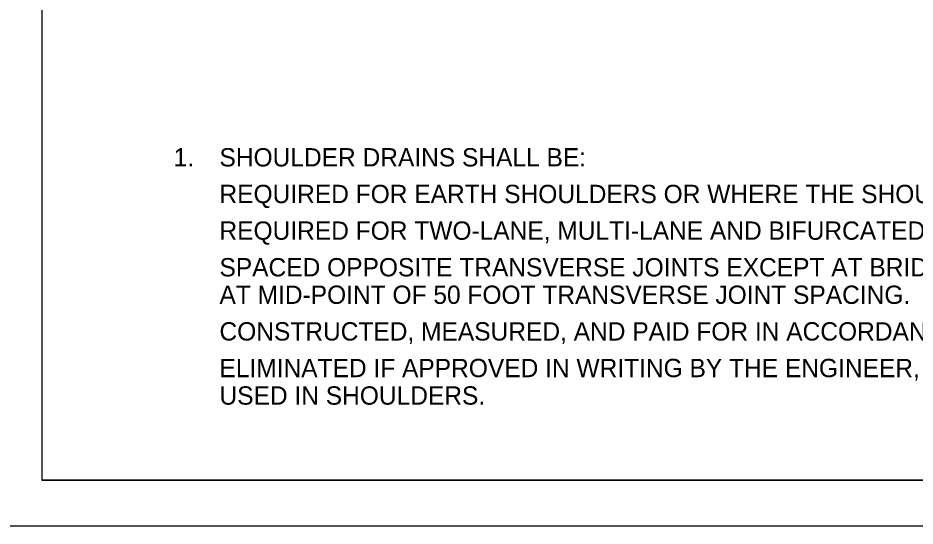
# Model space of a CAD drawing. Extents: x 997.6 to 1037, y 998.9 to 1022.7.
# Drawn here: x 1006.74 to 1016.52, y 1000 to 1005.55 of the extents above; entities that cross this region are included whole.
import ezdxf

# ---------------------------------------------------------------- set-up
doc = ezdxf.new("R2010")
doc.units = 0
for name, color, linetype in [('Level 1', 7, 'Continuous'), ('Level 10', 7, 'Continuous'), ('Level 11', 7, 'Continuous'), ('Level 14', 7, 'Continuous')]:
    doc.layers.add(name, color=color, linetype=linetype)

msp = doc.modelspace()

# ---------------------------------------------------------------- linework, layer by layer
at = {"layer": 'Level 10'}
for p in [(1007, 1021.5), (1035.5, 1000.5)]:
    msp.add_line(p, (1007, 1000.5), dxfattribs=at)
at = {"layer": 'Level 11'}
msp.add_lwpolyline([(1007, 1000.5), (1035.5, 1000.5), (1035.5, 1021.5), (1007, 1021.5)], close=True, dxfattribs=at)
at = {"layer": 'Level 14'}
msp.add_line((1036, 1000), (1000, 1000), dxfattribs=at)

# ---------------------------------------------------------------- texts
at = {"layer": 'Level 1'}
for s, p in [('1.', (1008.4375, 1003.9252)), ('SHOULDER DRAINS SHALL BE:', (1008.9375, 1003.9252)), ('REQUIRED FOR EARTH SHOULDERS OR WHERE THE SHOULDER AGGREGATE IS LESS THAN PAVEMENT THICKNESS.', (1008.9375, 1003.5252)), ('REQUIRED FOR TWO-LANE, MULTI-LANE AND BIFURCATED FACILITES.', (1008.9375, 1003.1252)), ('SPACED OPPOSITE TRANSVERSE JOINTS EXCEPT AT BRIDGE ENDS, AND ON LOW SIDE OF SUPERELEVATED CURVES', (1008.9375, 1002.7252)), ('AT MID-POINT OF 50 FOOT TRANSVERSE JOINT SPACING.', (1008.9375, 1002.4252)), ('CONSTRUCTED, MEASURED, AND PAID FOR IN ACCORDANCE WITH STANDARD SPECIFICATIONS.', (1008.9375, 1002.0252)), ('ELIMINATED IF APPROVED IN WRITING BY THE ENGINEER, PROVIDED POROUS ROCK OR POROUS BANK GRAVEL IS ', (1008.9375, 1001.6252)), ('USED IN SHOULDERS.', (1008.9375, 1001.3252))]:
    msp.add_text(s, height=0.2, dxfattribs=at).set_placement(p)

doc.saveas('drawing.dxf')
